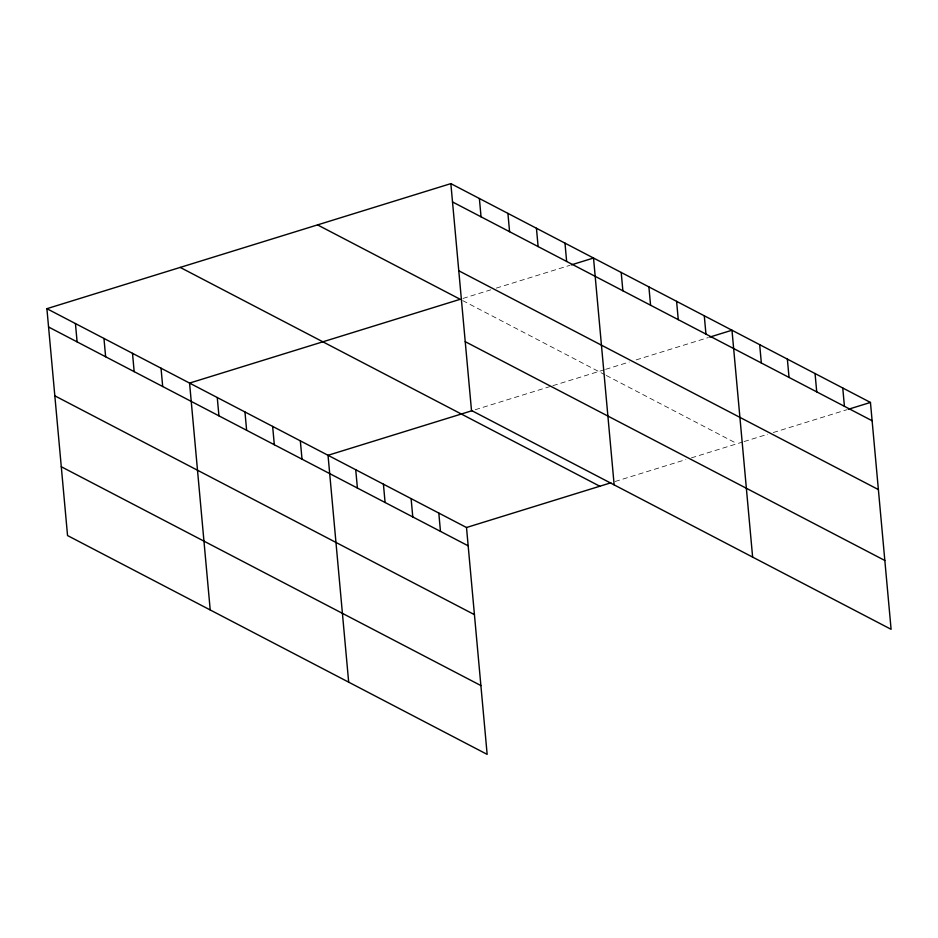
<?xml version="1.0" encoding="UTF-8"?>
<svg xmlns="http://www.w3.org/2000/svg" width="938" height="938" viewBox="0 0 938 938"><rect width="100%" height="100%" fill="white"/><g stroke="black" fill="none" stroke-linecap="round" stroke-linejoin="round"><path stroke-width="0.7" stroke-dasharray="4.69 3.52" d="M462.985 298.425L490.762 289.83M496.319 288.107L569.905 265.325M475.214 409.73L551.509 386.104M552.904 385.67L604.236 369.783M605.62 369.349L629.234 362.045M636.175 359.887L708.378 337.539M615.07 481.511L685.819 459.597M691.365 457.885L742.708 441.986M744.092 441.564L767.694 434.247M773.252 432.535L846.85 409.742M462.727 300.606L604.975 374.778M606.229 375.435L737.151 443.709"/><path stroke-width="1.41" d="M46.9 308.684L466.503 527.508L487.15 754.375L67.548 535.563L46.9 308.684L450.85 183.625L870.452 402.437L891.1 629.316L471.497 410.492L450.85 183.625M571.301 264.891L593.519 258.02L614.155 484.899M472.435 410.586L328.03 455.293L348.678 682.172M709.761 337.105L731.98 330.223L752.628 557.102M466.503 527.508L610.908 482.8M848.233 409.32L870.452 402.437M452.515 201.94L872.117 420.752M458.776 270.765L878.378 489.577M317.548 224.897L460.206 299.292L189.57 383.079L210.218 609.958M465.236 341.666L884.839 560.49M180.202 267.412L599.804 486.236M48.565 326.999L468.168 545.822M54.826 395.824L474.44 614.648M61.287 466.737L480.889 685.561M842.758 387.992L844.423 406.306M815.063 373.559L816.728 391.873M787.369 359.113L789.034 377.428M759.674 344.668L761.339 362.983M704.286 315.789L705.951 334.104M676.591 301.344L678.268 319.659M648.897 286.899L650.573 305.213M621.202 272.466L622.879 290.78M564.981 243.141L566.646 261.456M536.442 228.262L538.119 246.577M507.915 213.383L509.58 231.698M479.377 198.504L481.053 216.819M438.808 513.063L440.473 531.377M411.114 498.617L412.779 516.932M383.419 484.184L385.084 502.498M355.725 469.739L357.401 488.053M300.336 440.848L302.013 459.174M272.641 426.415L274.318 444.729M244.959 411.97L246.624 430.284M217.264 397.524L218.929 415.839M161.031 368.2L162.696 386.526M132.504 353.321L134.169 371.647M103.966 338.442L105.631 356.757M75.439 323.563L77.104 341.878"/></g></svg>
